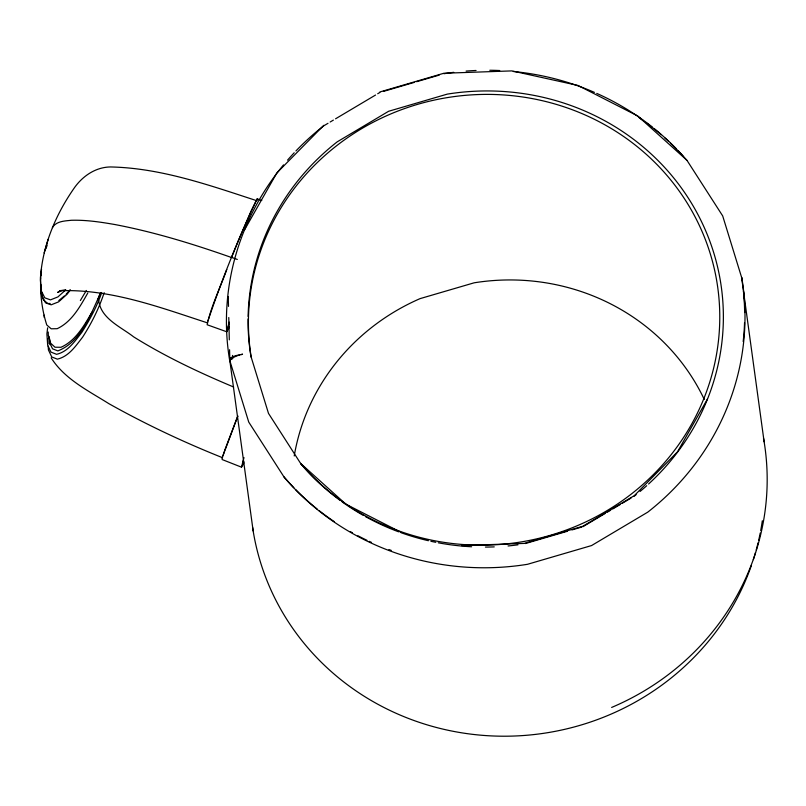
<?xml version="1.0" encoding="UTF-8"?>
<svg xmlns="http://www.w3.org/2000/svg" width="806" height="806" viewBox="0 0 806 806"><rect width="100%" height="100%" fill="white"/><g stroke="black" fill="none" stroke-linecap="round" stroke-linejoin="round"><path stroke-width="1.21" d="M40.411 278.221C42.557 245.326 56.027 213.751 74.928 187.032C83.3 175.607 95.964 167.164 110.432 166.953C160.837 167.96 209.308 185.229 256.761 200.694L256.177 201.037M41.529 269.023L40.34 279.873L41.338 290.986L44.804 297.837L50.486 299.872L57.901 296.92L65.598 289.999M40.743 277.959C39.957 293.686 41.972 309.988 46.768 324.969L51.181 328.798L57.176 328.697C71.915 321.775 80.046 306.542 87.794 293.021M41.035 275.581L41.469 272.015M47.645 327.81L46.889 333.875L47.665 345.109L50.99 352.111L56.591 354.318C68.107 351.638 74.968 341.109 81.809 332.374C89.778 319.821 96.891 306.623 101.717 292.518M48.239 239.291L44.149 252.933M228.975 323.639L228.078 328.374L229.116 326.561M207.918 320.899C221.62 280.438 237.468 240.571 255.673 201.923M243.432 460.276L242.888 463.793L243.976 461.969M222.96 455.733L224.29 451.501M229.176 322.108L226.728 331.77L207.152 324.758C211.253 305.837 220.209 287.833 226.788 269.526M45.932 248.732L47.151 245.236M224.662 450.443L237.82 415.946M243.996 457.596L241.488 467.168L222.184 459.561L221.993 458.332L237.75 416.249M97.637 300.245L100.226 293.172M104.176 292.699C98.987 308.426 91.541 323.317 82.565 337.22C75.724 345.945 68.863 356.484 57.347 359.154L51.755 356.947L48.431 349.945L48.169 346.207M100.639 292.91C90.806 313.846 81.245 341.935 57.841 350.902L52.551 348.817L49.408 342.207L49.005 336.314M244.228 230.415L276.841 172.947L323.79 125.323M707.487 398.98L677.493 451.844L634.312 495.65L582.859 526.247L524.102 543.425L461.556 545.581M261.779 200.493L257.174 198.84L250.928 211.323L238.727 239.825L231.564 257.396L237.317 259.451M226.728 331.77L228.924 327.921M80.358 300.527L86.343 290.462M92.015 312.174C84.096 325.533 75.804 340.676 60.964 347.285L55.01 347.225L50.697 343.245L48.32 335.618L48.229 332.032M241.488 467.168L243.785 463.319M52.41 227.645C56.108 221.126 64.702 221.005 71.291 220.28C86.111 219.826 100.841 222.073 115.399 224.632C154.984 232.219 193.601 244.137 231.574 257.527M70.182 289.747L66.112 294.271M70.142 290.241L67.14 294.18L58.576 301.877L51.161 304.819L45.489 302.794L42.013 295.943L41.68 292.235M64.359 295.973L58.828 300.527M60.702 290.482L57.639 292.437L61.216 290.865M327.992 123.308L323.669 125.877A261.124 249.306 -7.8 0 0 295.933 150.954M330.158 122.018L333.392 120.094M335.558 118.804L375.546 95.037M377.702 93.748L379.868 92.468M582.819 526.751L605.296 513.382M607.432 512.112L610.646 510.208M612.792 508.929L620.277 504.475M622.423 503.206L630.987 498.108M379.898 91.955L443.894 73.245L511.891 70.898L577.983 85.456L637.667 115.933L686.883 160.243M383.424 91.421L414.284 82.393M416.652 81.708L439.199 75.109M525.351 543.556L567.253 531.305M572.048 529.905L581.62 527.094M65.699 289.777L59.886 290.744C110.704 288.82 159.931 307.388 207.565 322.904M229.811 359.657L231.987 359.305M50.113 303.469L47.715 303.509L43.302 299.681L40.774 292.185M222.597 457.727C183.627 442.172 145.543 424.228 108.941 403.705C88.247 390.688 64.651 379.163 51.161 357.854M233.669 387.021C199.253 372.604 165.351 356.635 133.655 336.868C120.91 326.893 100.941 318.733 98.735 300.678M400.763 532.192L345.855 504.163L300.588 463.4A235.876 225.206 -7.8 0 0 685.835 433.91A235.876 225.206 -7.8 0 0 529.623 98.11A235.876 225.206 -7.8 0 0 251.21 357.239M229.569 349.744L229.831 360.675L248.742 422.092L284.145 477.182A261.124 249.306 -7.8 0 0 527.487 564.301L591.564 545.561L647.762 512.153A261.124 249.306 -7.8 0 0 741.893 278.322L722.69 215.927L687.286 160.847A261.124 249.306 -7.8 0 0 678.148 150.682M764.118 441.748L741.601 277.345A257.537 245.88 -7.8 0 1 741.983 279.813M257.174 198.84L257.346 200.1M229.831 360.675L253.165 530.993M41.025 284.83L41.459 289.767M49.599 338.802L50.002 344.696M47.645 338.721L47.987 343.709M44.129 315.106L44.239 317.473M228.249 296.477L228.491 306.381M228.773 317.534L229.317 339.84M443.945 73.719A261.124 249.306 -7.8 0 1 453.728 72.328M466.1 71.079A261.124 249.306 -7.8 0 1 476.064 70.485M489.796 70.263A261.124 249.306 -7.8 0 1 499.74 70.535M513.281 71.492A261.124 249.306 -7.8 0 1 594.445 92.378M596.742 93.385A261.124 249.306 -7.8 0 1 652.135 126.915M654.099 128.486A261.124 249.306 -7.8 0 1 676.415 148.878M648.588 484.003A239.473 228.642 -7.8 0 0 698.903 216.411A239.473 228.642 -7.8 0 0 447.28 94.121L388.613 111.278L337.24 141.826A239.473 228.642 -7.8 0 0 248.107 316.456M646.714 485.706A239.473 228.642 -7.8 0 1 640.045 491.479M636.156 494.652A239.473 228.642 -7.8 0 1 634.191 496.204M743.414 291.037A257.537 245.88 -7.8 0 1 744.643 312.547M744.543 322.702A257.537 245.88 -7.8 0 1 743.182 341.553M232.884 357.904A257.537 245.88 -7.8 0 1 232.501 355.426M639.138 117.726A257.537 245.88 -7.8 0 1 643.248 120.608M646.301 122.834A257.537 245.88 -7.8 0 1 661.111 134.683M664.92 138.028A257.537 245.88 -7.8 0 1 668.648 141.453M670.481 143.196A257.537 245.88 -7.8 0 1 683.579 156.737M283.521 164.887A261.124 249.306 -7.8 0 0 229.539 359.708A10.821 3.214 -9.3 0 1 237.035 355.345L239.815 354.912A10.69 3.143 -17.1 0 0 232.672 357.965M287.53 160.162A261.124 249.306 -7.8 0 1 294.21 152.767M518.006 544.816A239.473 228.642 -7.8 0 1 508.052 545.964M494.239 546.891A239.473 228.642 -7.8 0 1 485.424 547.083M471.631 546.76A239.473 228.642 -7.8 0 1 438.242 542.791M435.784 542.307A239.473 228.642 -7.8 0 1 430.878 541.279M428.429 540.725A239.473 228.642 -7.8 0 1 401.005 532.685M398.648 531.829A239.473 228.642 -7.8 0 1 365.36 516.555M363.153 515.316A239.473 228.642 -7.8 0 1 347.215 505.402M346.187 504.697A239.473 228.642 -7.8 0 1 342.127 501.846M340.112 500.385A239.473 228.642 -7.8 0 1 300.991 464.004L268.489 413.377L250.908 356.262A239.473 228.642 -7.8 0 1 248.067 318.954M762.325 520.747A257.537 245.88 -7.8 0 1 760.703 530.55M760.229 532.998A257.537 245.88 -7.8 0 1 758.658 540.322M758.083 542.76A257.537 245.88 -7.8 0 1 756.199 550.045M755.524 552.453A257.537 245.88 -7.8 0 1 753.338 559.636M751.353 565.56A257.537 245.88 -7.8 0 1 483.671 735.425A257.537 245.88 -7.8 0 1 252.59 527.295M391.253 550.397A257.477 245.82 -7.8 0 1 388.915 549.551M371.506 542.408A257.477 245.82 -7.8 0 1 369.219 541.35M366.932 540.282A257.477 245.82 -7.8 0 1 357.924 535.758M352.403 532.766A257.477 245.82 -7.8 0 1 350.217 531.537M334.339 521.683A257.477 245.82 -7.8 0 1 319.116 510.601M317.141 509.029A257.477 245.82 -7.8 0 1 295.58 489.524M293.827 487.721A257.477 245.82 -7.8 0 1 283.783 476.628M229.972 361.108A10.871 3.194 -17.1 0 1 232.672 357.965M763.494 438.121A257.537 245.88 -7.8 0 1 611.643 707.436M294.23 455.954A216.079 206.296 -7.8 0 1 420.047 298.633L474.13 282.815A216.079 206.296 -7.8 0 1 704.293 399.484M242.495 354.237L240.702 354.68L242.495 354.237"/></g></svg>
